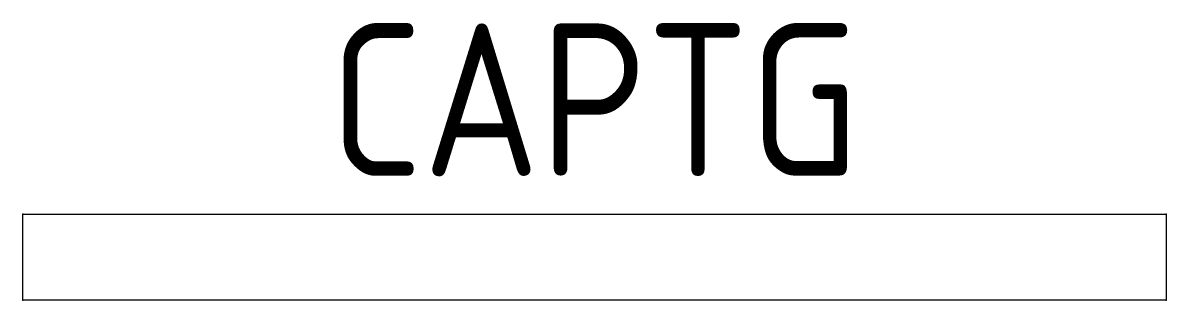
# Model space of a CAD drawing. Extents: x 0 to 30, y 0 to 7.3.
import ezdxf
from ezdxf.enums import TextEntityAlignment as Align

# ---------------------------------------------------------------- set-up
doc = ezdxf.new("R2010")
doc.units = 0
doc.header["$LTSCALE"] = 0.375
doc.header["$MEASUREMENT"] = 0
doc.layers.add('A-FURN-P-PNLS-65', color=3, linetype='Continuous')
doc.layers.add('A-FURN-P-PNLS-65-T', color=3, linetype='Continuous')
doc.styles.add('Notes', font='architxt.shx')

msp = doc.modelspace()

# ---------------------------------------------------------------- linework, layer by layer
at = {"layer": 'A-FURN-P-PNLS-65'}
for p, q in [((0, 0), (0, 2.25)), ((0, 2.25), (30, 2.25)), ((30, 2.25), (30, 0)), ((30, 0), (0, 0))]:
    msp.add_line(p, q, dxfattribs=at)
for p in [(0, 2.25), (30, 2.25), (0, 0), (30, 0)]:
    msp.add_point(p, dxfattribs=at)

# ---------------------------------------------------------------- texts
at = {"layer": 'A-FURN-P-PNLS-65-T', "style": 'Notes'}
msp.add_attdef('CAPTG', text='30/65', height=4, dxfattribs=at).set_placement((15, 3.25), align=Align.CENTER)
at = {"layer": 'A-FURN-P-PNLS-65-T', "style": 'Notes', "flags": 1}
for tag, s in [('CAPPN', '98213'), ('CAPMG', 'STC'), ('CAPMC', 'SCT'), ('CAPQT', '1'), ('CAPDH', '0.000000'), ('CAPGC', '')]:
    msp.add_attdef(tag, (0, 0), s, height=0.001, dxfattribs=at)

doc.saveas('drawing.dxf')
